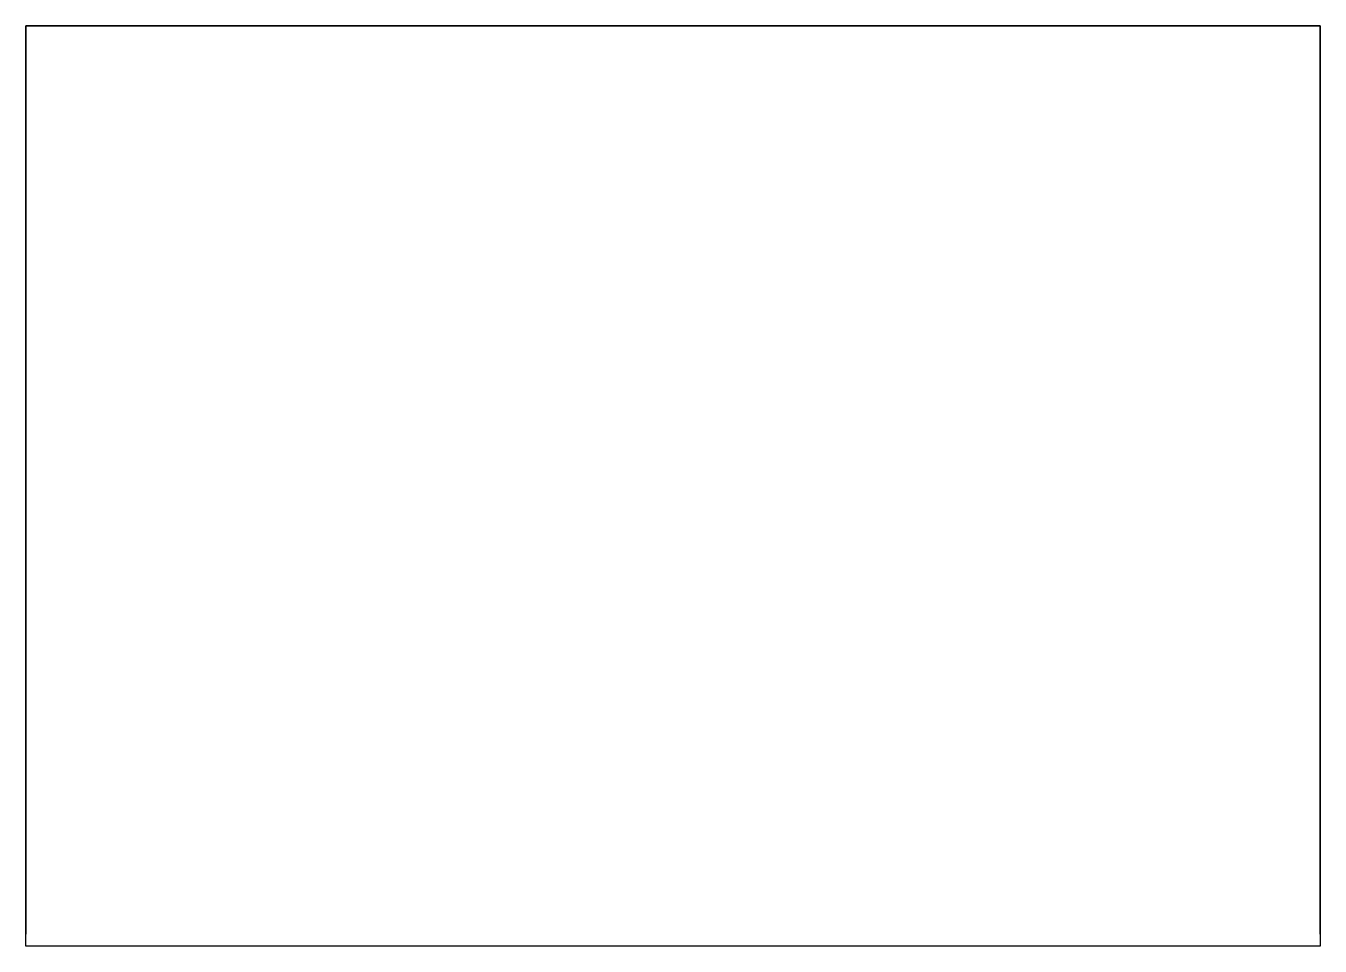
# Model space of a CAD drawing. Header units: millimetres. Extents: x -270 to 0, y -134 to 58.
import ezdxf

# ---------------------------------------------------------------- set-up
doc = ezdxf.new("R2010")
doc.units = ezdxf.units.MM
doc.layers.get('0').update_dxf_attribs({"linetype": 'CONTINUOUS'})

msp = doc.modelspace()

# ---------------------------------------------------------------- linework, layer by layer
for p, q in [((0, 57.95), (-270, 57.95)), ((-270, 57.95), (-270, -131.54)), ((0, -131.54), (0, 57.95))]:
    msp.add_line(p, q)
msp.add_lwpolyline([(0, 57.95), (0, -131.54), (0, -134), (-270, -134), (-270, -131.54), (-270, 57.95)], close=True)

doc.saveas('drawing.dxf')
